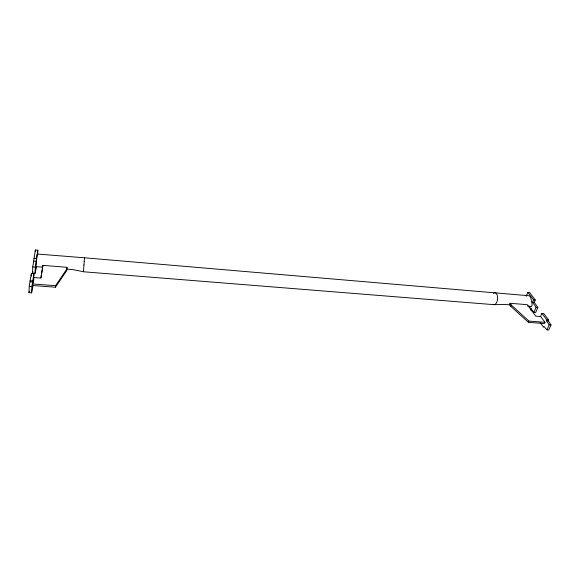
<?xml version="1.0" encoding="UTF-8"?>
<svg xmlns="http://www.w3.org/2000/svg" width="580" height="580" viewBox="0 0 580 580"><rect width="100%" height="100%" fill="white"/><g stroke="black" fill="none" stroke-linecap="round" stroke-linejoin="round"><path stroke-width="0.87" d="M33.169 285.063L31.617 292.835L29 292.646L29.232 286.397L31.378 273.448L33.952 273.644L33.669 280.807M31.276 276.131L31.378 273.448M31.617 292.835L31.856 286.592L33.952 273.644M36.591 266.865L35.039 273.31L32.523 273.115L32.763 266.909L35.38 250.002L37.845 250.219L37.656 254.671M32.639 283.968L32.581 285.519L55.462 287.216L66.613 270.773L66.932 267.308L42.877 265.357L40.81 278.074L33.778 277.53L32.639 283.968L55.55 285.686L66.707 269.272L66.613 270.773M35.315 251.785L35.38 250.002M35.039 273.31L35.293 267.112L37.845 250.219M42.804 266.865L42.877 265.357M55.462 287.216L55.55 285.686M66.831 268.808L66.932 267.308M83.498 270.889L83.433 271.766L493.971 304.667L504.397 304.435L510.574 304.928M84.462 258.724L84.535 257.796L37.395 254.04A6.22 0.37 -85.6 0 0 36.83 257.194L36.018 266.64L42.318 267.148M83.498 270.94L83.962 264.922M83.955 264.973L84.238 261.392M84.238 261.45L84.535 257.796L528.772 295.735A5.213 2.82 -85 0 1 530.954 298.599L532.048 303.833A1.907 1.037 -85.1 0 1 531.86 305.74A1.907 1.037 -85.1 0 1 530.867 306.566L528.221 306.349M41.013 277.907L41.426 275.362M41.702 273.659L42.666 267.714M33.009 283.098L33.712 279.067M32.523 273.115L32.85 271.411M29 292.646L29.297 291.102M510.052 303.289L509.537 304.529L510.813 306.32L528.394 322.357L544.453 323.546L545.011 322.299L540.698 316.542L535.797 316.158L527.292 304.688L510.052 303.289L511.328 305.08L528.946 321.095L545.011 322.299M510.813 306.32L511.328 305.08M526.205 296.271L527.858 292.371L529.591 292.523L535.289 299.998L534.282 302.339L537.856 307.516L535.659 312.54L533.897 312.402L530.127 307.77M537.856 307.516L536.094 307.378L532.534 302.195L533.542 299.853L527.858 292.371M530.867 310.213L531.534 308.676M528.394 322.357L528.946 321.095M533.897 312.402L536.094 307.378M540.502 316.6L541.923 313.388L543.707 313.526L548.665 320.058L548.296 320.878L551 324.967L548.716 329.998L546.911 329.868L543.96 326.402L543.591 327.214L540.183 322.603M551 324.967L549.188 324.836L546.498 320.74L546.867 319.921L541.923 313.388M546.911 329.868L549.188 324.836M36.018 266.64L36.446 266.43M29.232 286.397L31.856 286.592M30.015 281.771L32.618 281.967M546.498 320.74L548.296 320.878M30.051 280.749L32.661 280.945M546.867 319.921L548.665 320.058M66.627 269.106L72.928 269.62L83.44 271.708M32.763 266.909L35.293 267.112M33.763 261.13L36.264 261.333M532.534 302.195L534.282 302.339M33.879 258.245L36.388 258.455M533.542 299.853L535.289 299.998M527.735 306.11L530.867 306.566M493.573 293.306A6.025 3.016 -85 0 1 497.618 297.504A6.025 3.016 -85 0 1 493.971 304.667"/></g></svg>
